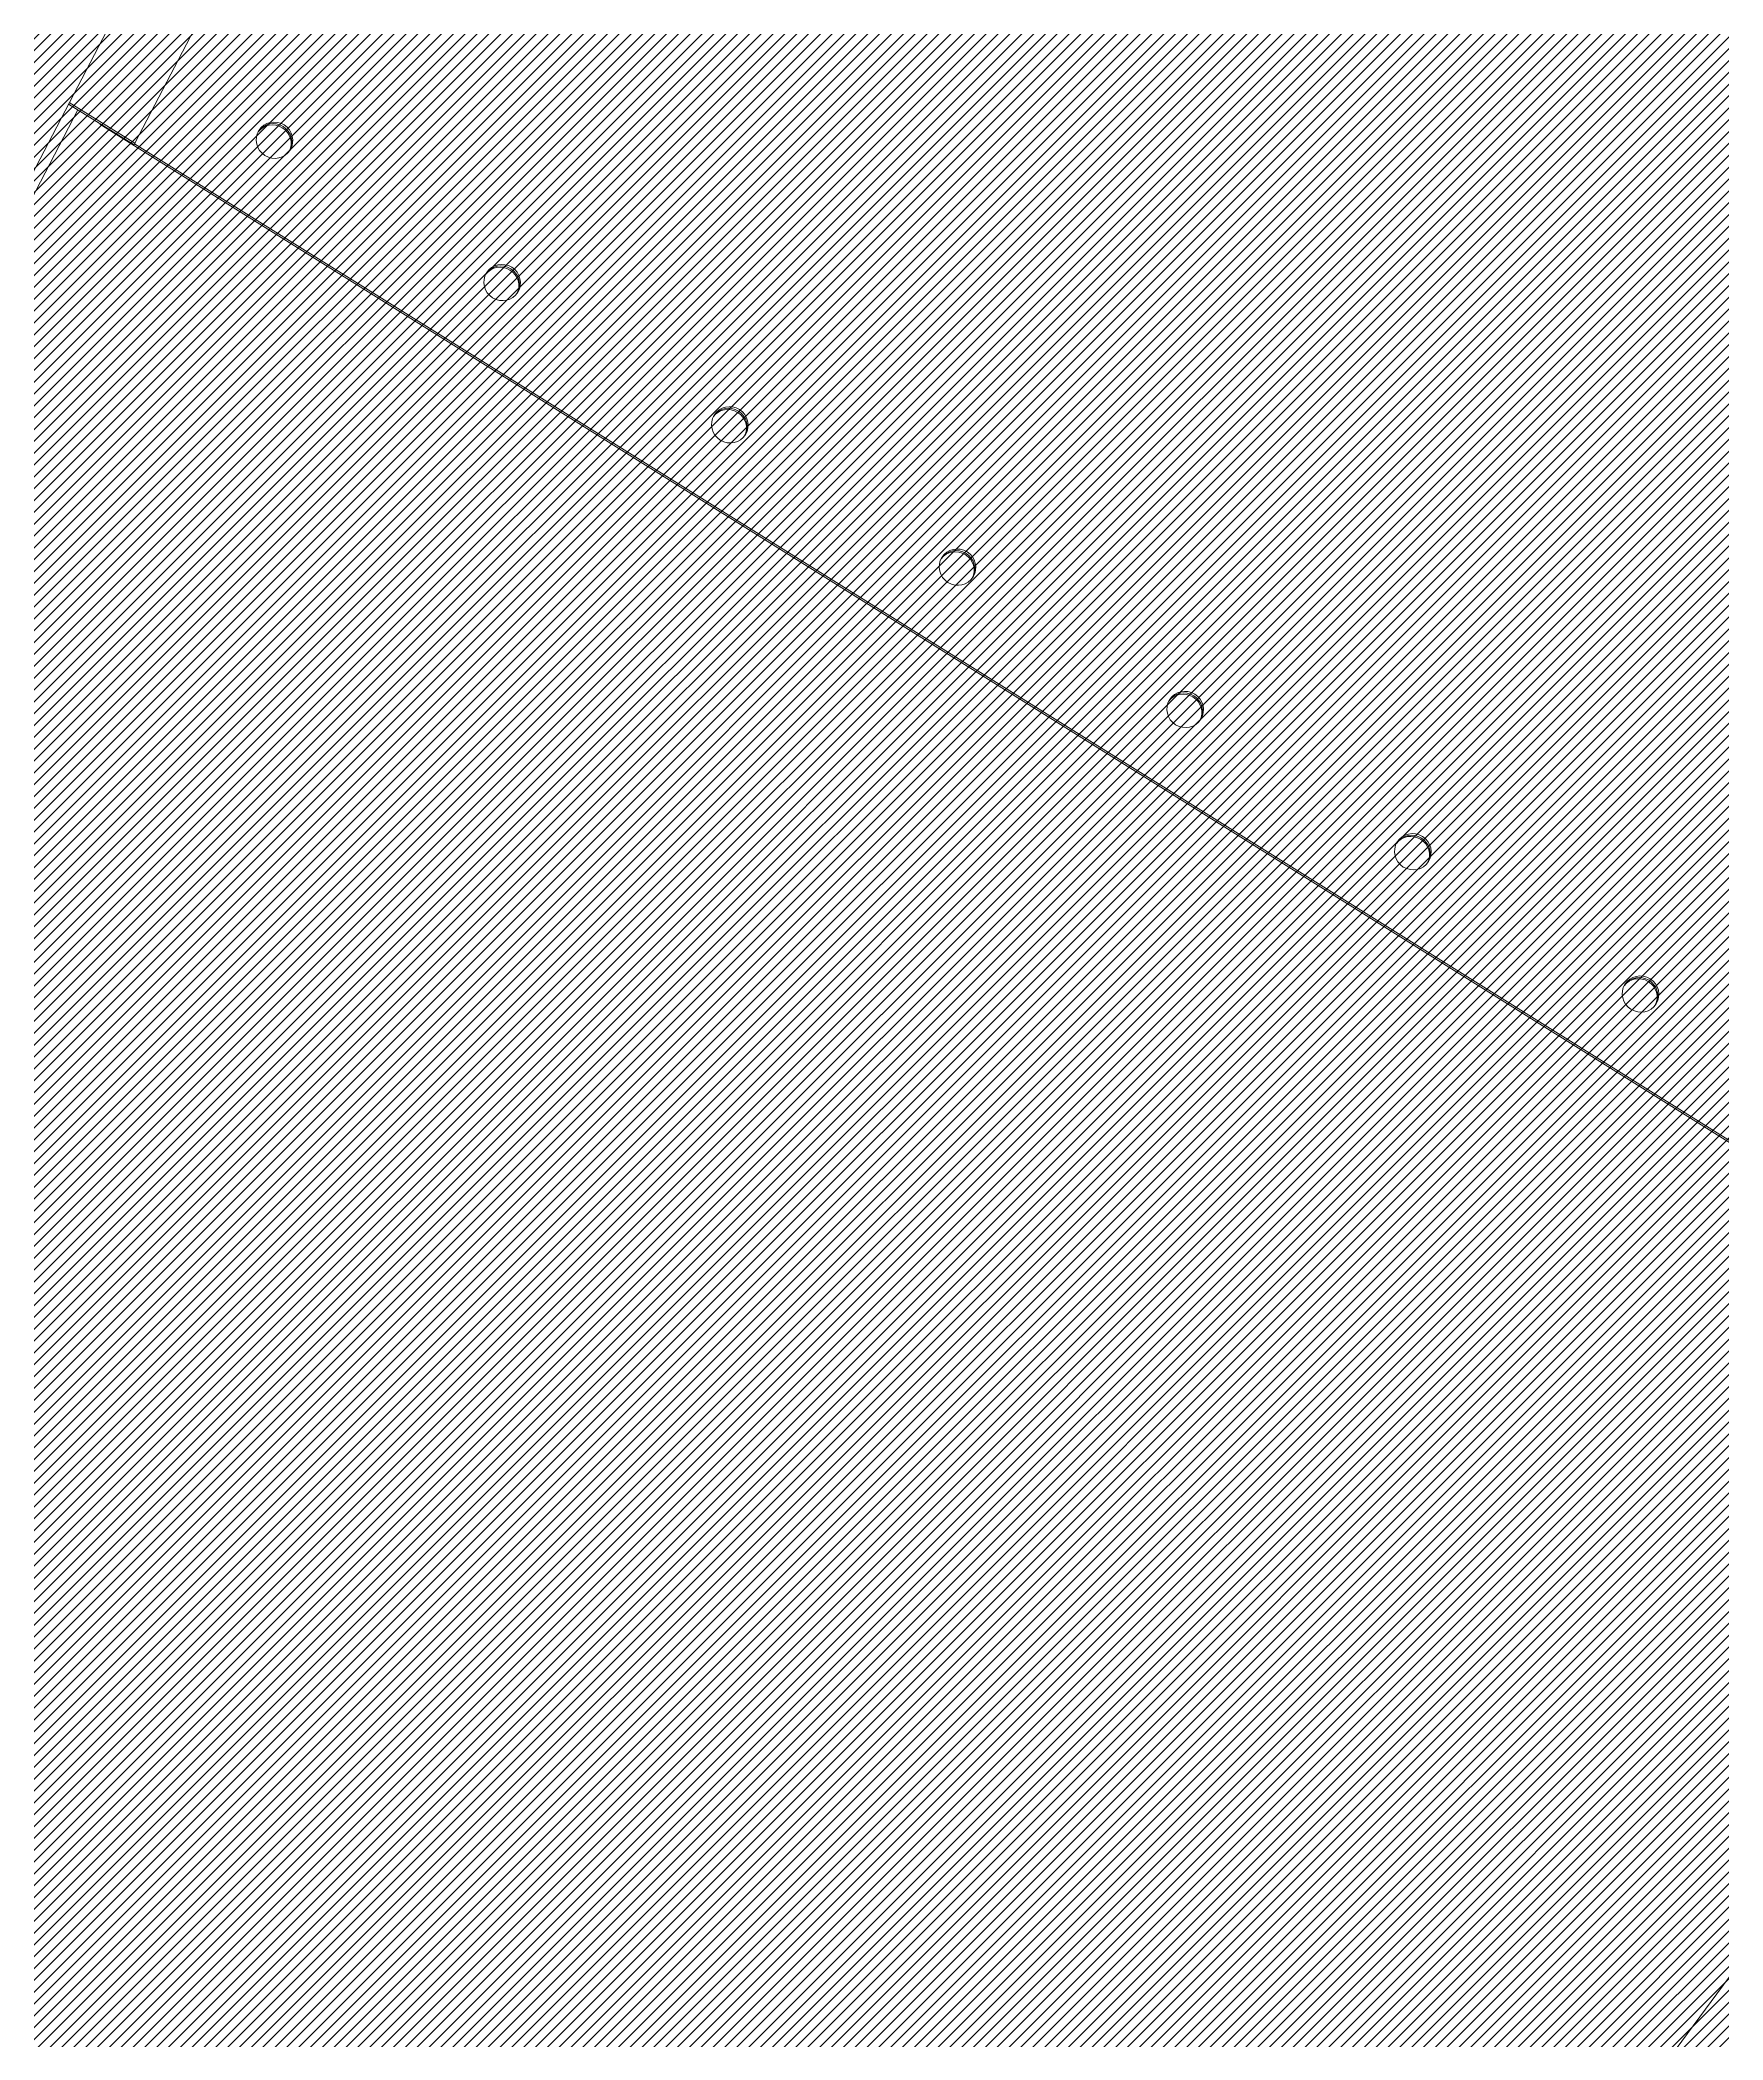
# Model space of a CAD drawing. Header units: millimetres. Extents: x -272986 to 200319, y -34579 to 49604.
# Drawn here: x 10936 to 11574, y 43704 to 44462 of the extents above; entities that cross this region are included whole.
import ezdxf

# ---------------------------------------------------------------- set-up
doc = ezdxf.new("R2010")
doc.units = ezdxf.units.MM
doc.linetypes.add('HIDDEN2', pattern=[4.762499999999999, 3.175, -1.5875])
doc.layers.get('Defpoints').update_dxf_attribs({"color": 9})
for name, color, linetype in [('X 0001 M', 7, 'Continuous'), ('X 1001 M', 8, 'HIDDEN2'), ('X 3001 D', 5, 'Continuous')]:
    doc.layers.add(name, color=color, linetype=linetype)
doc.layers.add('X 5999 H', color=7, linetype='Continuous', true_color=0xffffff)
doc.styles.add('BIT STD. 2.5', font='isocpeur.ttf', dxfattribs={"height": 2.5})
doc.dimstyles.new('BIT STD. 2.5', dxfattribs={"dimtxt": 2.5, "dimasz": 2.5, "dimexe": 1, "dimexo": 0.75, "dimgap": 1, "dimtad": 1, "dimdec": 0, "dimdsep": 46, "dimtxsty": 'BIT STD. 2.5', "dimcen": 0, "dimadec": 0, "dimazin": 0, "dimtfac": 1, "dimtdec": 0, "dimtmove": 0, "dimatfit": 3, "dimfxl": 1, "dimtfill": 1, "dimlwd": -1, "dimlwe": -1, "dimarcsym": 0})

# ---------------------------------------------------------------- blocks, each defined once
blk = doc.blocks.new('*D16')
at = {"layer": 'Defpoints', "color": 0, "transparency": 16777216}
for p in [(15597.00000000011, 48479.14825256646), (7.275957614183426e-12, 38448.14533683307), (15597.00000000011, 38448.14533683307)]:
    blk.add_point(p, dxfattribs=at)
at = {"layer": 'X 3001 D', "color": 0, "transparency": 16777216}
for p, q in [((7.278713069481507e-12, 38493.14533683307), (7.8938533352304e-12, 48539.14825256646)), ((15597.00000000011, 38493.14533683307), (15597.00000000011, 48539.14825256646)), ((150.0000000000079, 48479.14825256646), (15447.00000000011, 48479.14825256646))]:
    blk.add_line(p, q, dxfattribs=at)
for points in [[(150.0000000000079, 48504.14825256646), (150.0000000000079, 48454.14825256646), (7.89017939483296e-12, 48479.14825256646)], [(15447.00000000011, 48504.14825256646), (15447.00000000011, 48454.14825256646), (15597.00000000011, 48479.14825256646)]]:
    blk.add_solid(points, dxfattribs=at)
at = {"layer": 'X 3001 D', "color": 0, "transparency": 16777216, "insert": (7798.500000000058, 48629.14825256646), "char_height": 150, "attachment_point": 5, "style": 'BIT STD. 2.5', "bg_fill": 3, "box_fill_scale": 1.1, "bg_fill_color": 256, "bg_fill_true_color": 13158600, "bg_fill_transparency": 0}
blk.add_mtext('INTERNAL TANK DIAMETER - %%C15597mm (20 PLATES ROUND)', dxfattribs=at)
blk = doc.blocks.new('A$C89218876')
at = {"layer": 'X 1001 M', "linetype": 'Continuous', "lineweight": 0}
for p, q in [((-4559.100841321972, 3756.873660531822), (-5985.774292839589, 4975.367899936566)), ((-5208.266661428344, 4311.313649147769), (-5747.611185384038, 3568.969597470018)), ((-5739.279415190023, 3581.585424107885), (-5208.78141059932, 4311.75328647256)), ((-5015.691675731428, 3103.937407824226), (-6622.47368087916, 4088.574686947866)), ((-5739.488203047247, 3581.673157138363), (-5818.033895320263, 3629.804697163654)), ((-5756.578428004996, 3557.953393539863), (-5739.488203047244, 3581.673157138364)), ((-5738.886904476116, 3581.366780213626), (-5756.008167996635, 3557.603937757294)), ((-5739.488203047247, 3581.673157138363), (-5738.886904476116, 3581.366780213626)), ((-5739.065138682872, 3581.47599927591), (-5738.886904476116, 3581.366780213627)), ((-5747.611185384038, 3568.969597470018), (-5747.755447887423, 3569.058004074097)), ((-5747.747688806496, 3569.068773011649), (-5747.611185384041, 3568.969597470018)), ((-5020.258793273792, 3111.687096514291), (-5753.539743950776, 3561.02989821083))]:
    blk.add_line(p, q, dxfattribs=at)
at = {"layer": 'X 1001 M', "linetype": 'Continuous', "lineweight": 0, "extrusion": (0, 0, -1)}
for centre, major_axis, ratio, start_param, end_param in [((-5377.789476641905, 4128.864560952376), (4.114496766047314, 5.663118960624629), 0.9743700647852351, -3.141592653589814, 3.141592653589773), ((-5377.243508985008, 4128.467892201015), (-4.114496766047353, -5.663118960624673), 0.9743700647852345, 0.04949199158389685, 3.092100731411801), ((-5437.639271228472, 4046.488385739508), (4.114496766047314, 5.663118960624629), 0.9743700647852351, -3.141592653589774, 3.141592653589812), ((-5437.093303571579, 4046.091716988148), (-4.114496766047299, -5.663118960624615), 0.9743700647852344, 0.0494919915834611, 3.092100731411103), ((-5497.489065815043, 3964.11221052664), (4.114496766047314, 5.663118960624629), 0.9743700647852351, -3.141592653589774, 3.141592653589812), ((-5496.943098158146, 3963.715541775282), (-4.114496766047292, -5.66311896062462), 0.9743700647852342, 0.04949199158346242, 3.092100731411116), ((-5557.338860401611, 3881.736035313773), (4.114496766047314, 5.663118960624629), 0.9743700647852351, -3.141592653589774, 3.141592653589812), ((-5556.792892744717, 3881.339366562414), (-4.114496766047329, -5.663118960624653), 0.9743700647852344, 0.04949199158294038, 3.092100731410841), ((-5617.188654988182, 3799.359860100906), (4.114496766047314, 5.663118960624629), 0.9743700647852351, -3.141592653589774, 3.141592653589812), ((-5616.642687331285, 3798.963191349546), (-4.114496766047293, -5.66311896062462), 0.9743700647852342, 0.04949199158346243, 3.092100731411367), ((-5677.038449574749, 3716.983684888038), (4.114496766047314, 5.663118960624629), 0.9743700647852351, -3.141592653589774, 3.141592653589812), ((-5676.492481917856, 3716.58701613668), (-4.114496766047336, -5.663118960624668), 0.9743700647852346, 0.04949199158398216, 3.092100731411636), ((-5736.88824416132, 3634.607509675172), (4.114496766047314, 5.663118960624629), 0.9743700647852351, -3.141592653589774, 3.141592653589812), ((-5736.342276504423, 3634.210840923811), (-4.11449676604729, -5.663118960624625), 0.9743700647852346, 0.04949199158346338, 3.092100731411361)]:
    blk.add_ellipse(centre, major_axis=major_axis, ratio=ratio, start_param=start_param, end_param=end_param, dxfattribs=at)
at = {"layer": 'X 1001 M', "linetype": 'Continuous', "lineweight": 0}
for centre, major_axis, ratio, start_param, end_param in [((-5377.243508964304, 4128.467892215682), (4.114496766047254, 5.663118960624831), 0.9743700647852347, 0.04949195747746715, 3.092100696111315), ((-5376.788535920343, 4128.137334920439), (4.114496766047308, 5.663118960624637), 0.9743700647852345, 0.09082301077342565, 3.050769604958366), ((-5437.093303550875, 4046.091717002815), (4.114496766047392, 5.663118960624648), 0.974370064785235, 0.04949195747857211, 3.09210069611245), ((-5436.63833050691, 4045.761159707572), (4.114496766047301, 5.66311896062464), 0.9743700647852346, 0.09082301077375594, 3.050769604958697), ((-5496.943098137443, 3963.715541789947), (4.114496766047298, 5.663118960624705), 0.9743700647852349, 0.04949195747855635, 3.092100696112303), ((-5496.488125093481, 3963.384984494704), (4.114496766047307, 5.663118960624619), 0.9743700647852341, 0.0908230107739073, 3.050769604958997), ((-5556.79289272401, 3881.33936657708), (4.114496766047371, 5.663118960624645), 0.9743700647852345, 0.04949195747856986, 3.092100696112449), ((-5556.337919680049, 3881.008809281836), (4.114496766047315, 5.663118960624629), 0.9743700647852345, 0.0908230107739414, 3.050769604959001), ((-5616.642687310581, 3798.963191364213), (4.114496766047284, 5.663118960624788), 0.974370064785234, 0.049491957478436, 3.092100696112416), ((-5616.18771426662, 3798.632634068969), (4.114496766047339, 5.663118960624687), 0.9743700647852341, 0.0908230107737565, 3.050769604958553), ((-5676.492481897149, 3716.587016151345), (4.114496766047228, 5.66311896062478), 0.9743700647852347, 0.04949195747857791, 3.09210069611226), ((-5676.037508853187, 3716.256458856101), (4.114496766047288, 5.663118960624575), 0.9743700647852341, 0.0908230107737257, 3.050769604958683), ((-5736.34227648372, 3634.210840938478), (4.114496766047367, 5.663118960624596), 0.9743700647852351, 0.0494919574785738, 3.092100696112452), ((-5735.887303439758, 3633.880283643235), (4.114496766047333, 5.663118960624682), 0.9743700647852342, 0.09082301077375578, 3.050769604958712)]:
    blk.add_ellipse(centre, major_axis=major_axis, ratio=ratio, start_param=start_param, end_param=end_param, dxfattribs=at)
blk = doc.blocks.new('*D199')
at = {"layer": 'Defpoints', "color": 0, "transparency": 16777216}
for p in [(7798.500000000004, 48049.6266134193), (13298.73009767515, 32947.91523915234), (13433.78749288179, 32812.85784394571), (7798.500000000005, 28976.69833391263), (10442.97395414159, 28578.83418067859)]:
    blk.add_point(p, dxfattribs=at)
at = {"layer": 'X 3001 D', "color": 0, "transparency": 16777216}
for p, q in [((13465.60729803519, 32781.03803879231), (15065.76360887852, 31180.88172794907)), ((7798.500000000009, 28931.69833391263), (7798.500000000005, 28170.68257981101))]:
    blk.add_line(p, q, dxfattribs=at)
blk.add_arc((7798.500000000004, 38448.14533682715), 10217.46275701613, 270.8411524771072, 314.1588475228945, dxfattribs=at)
for points in [[(14898.9480455206, 31135.83049339961), (14934.04291065631, 31100.21658542665), (15023.33720200733, 31223.30813482026)], [(7948.679468218535, 28206.78430946359), (7948.312449508589, 28256.78296241811), (7798.500000000002, 28230.68257981101)]]:
    blk.add_solid(points, dxfattribs=at)
at = {"layer": 'X 3001 D', "color": 0, "transparency": 16777216, "insert": (14404.54209814488, 30831.3797954061), "char_height": 150, "attachment_point": 5, "rotation": 40.93519081505226, "style": 'BIT STD. 2.5', "bg_fill": 3, "box_fill_scale": 1.1, "bg_fill_color": 256, "bg_fill_true_color": 13158600, "bg_fill_transparency": 0}
blk.add_mtext('45° - {\\C7;D02}', dxfattribs=at)
blk = doc.blocks.new('*D202')
at = {"layer": 'Defpoints', "color": 0, "transparency": 16777216}
for p in [(14700.28945546009, 42432.89533683308), (18343.0225059792, 40307.42915332483), (-1697.652812223388, 38448.14533683309), (7798.500000000009, 38448.14533683308), (18712.73677971438, 38448.14533683308)]:
    blk.add_point(p, dxfattribs=at)
at = {"layer": 'X 3001 D', "color": 0, "transparency": 16777216}
blk.add_line((14739.26059863039, 42455.39533683308), (17123.15899540705, 43831.73971793279), dxfattribs=at)
blk.add_arc((7798.500000000016, 38448.14533683308), 10707.18876219943, 0.8026791532114499, 29.19732084678845, dxfattribs=at)
for points in [[(17123.54803988475, 43658.96570784591), (17167.02336376672, 43683.66178472783), (17071.19747117998, 43801.73971793279)], [(18529.6374529174, 38598.31677290829), (18479.6386795569, 38597.96654092086), (18505.68876219944, 38448.14533683307)]]:
    blk.add_solid(points, dxfattribs=at)
at = {"layer": 'X 3001 D', "color": 0, "transparency": 16777216, "insert": (17449.47094405494, 43388.97694620522), "char_height": 150, "attachment_point": 5, "rotation": 297.11025673134304, "style": 'BIT STD. 2.5', "bg_fill": 3, "box_fill_scale": 1.1, "bg_fill_color": 256, "bg_fill_true_color": 13158600, "bg_fill_transparency": 0}
blk.add_mtext('30° {\\C7;N10}', dxfattribs=at)
blk = doc.blocks.new('*D203')
at = {"layer": 'Defpoints', "color": 0, "transparency": 16777216}
for p in [(7798.500000000007, 48049.6266134193), (11766.61084814452, 31844.09986857364), (11918.03204216807, 31592.09268216723), (9461.806005241986, 29325.73490930372), (7798.500000000006, 29039.70000823381)]:
    blk.add_point(p, dxfattribs=at)
at = {"layer": 'X 3001 D', "color": 0, "transparency": 16777216}
blk.add_line((11941.20875553902, 31553.52015363563), (12605.25120673187, 30448.36792670566), dxfattribs=at)
blk.add_arc((7798.500000000009, 38448.14533683291), 9272.807496943271, 270.9268455791341, 300.0731544208666, dxfattribs=at)
for points in [[(12432.45096789332, 30445.1173415527), (12457.85538375896, 30402.05209274899), (12574.34892223726, 30499.79796474778)], [(7948.697297671352, 29151.55188243098), (7948.292889405437, 29201.55024694378), (7798.500000000006, 29175.33783988963)]]:
    blk.add_solid(points, dxfattribs=at)
at = {"layer": 'X 3001 D', "color": 0, "transparency": 16777216, "insert": (11829.96473800879, 30247.79293383234), "char_height": 150, "attachment_point": 5, "rotation": 26.17969635787532, "style": 'BIT STD. 2.5', "bg_fill": 3, "box_fill_scale": 1.1, "bg_fill_color": 256, "bg_fill_true_color": 13158600, "bg_fill_transparency": 0}
blk.add_mtext('31.0° - {\\C7;MH02}', dxfattribs=at)
blk = doc.blocks.new('*D209')
at = {"layer": 'Defpoints', "color": 0, "transparency": 16777216}
for p in [(2783.545584809905, 44641.09828430423), (2998.773158548947, 44375.31436548595), (-1159.790471025197, 41186.96958724423), (-1697.652812223374, 38448.14533683308), (18712.73677971439, 38448.14533683306)]:
    blk.add_point(p, dxfattribs=at)
at = {"layer": 'X 3001 D', "color": 0, "transparency": 16777216}
blk.add_line((2755.226167212659, 44676.0698525698), (1865.51247487878, 45774.77476136317), dxfattribs=at)
blk.add_arc((7798.50000000016, 38448.14533683307), 9367.610497768575, 129.917465425105, 179.0825345748958, dxfattribs=at)
for points in [[(1771.571263239102, 45652.11972273444), (1803.347377874265, 45613.51559680607), (1903.271698341772, 45728.14600367576)], [(-1542.910352441482, 38597.94037141315), (-1592.908749890528, 38598.34068694729), (-1569.110497768414, 38448.14533683308)]]:
    blk.add_solid(points, dxfattribs=at)
at = {"layer": 'X 3001 D', "color": 0, "transparency": 16777216, "insert": (1329.892812668753, 45409.30954791416), "char_height": 150, "attachment_point": 5, "rotation": 42.89953277488738, "style": 'BIT STD. 2.5', "bg_fill": 3, "box_fill_scale": 1.1, "bg_fill_color": 256, "bg_fill_true_color": 13158600, "bg_fill_transparency": 0}
blk.add_mtext('51° - {\\C7;N02}', dxfattribs=at)
blk = doc.blocks.new('*D367')
at = {"layer": 'Defpoints', "color": 0, "transparency": 16777216}
for p in [(7798.500000000009, 48049.62661341929), (9661.479727957138, 47470.56462534703), (12368.45514613393, 44974.71766954121), (7798.500000030255, 38448.14533673238), (7798.500000000011, 29039.70000823381)]:
    blk.add_point(p, dxfattribs=at)
at = {"layer": 'X 3001 D', "color": 0, "transparency": 16777216}
blk.add_line((12394.26608576973, 45011.57951153421), (13117.1303001415, 46043.93659843447), dxfattribs=at)
blk.add_arc((7798.500000000009, 38448.14533668919), 9212.748953874961, 55.93288788216472, 89.06711211783517, dxfattribs=at)
for points in [[(7948.291507042128, 47634.67398511103), (7948.6985516733, 47684.67232823026), (7798.500000000024, 47660.89429056415)], [(12973.31878541598, 46100.41565395435), (12944.97434538793, 46059.22593776818), (13082.71571396044, 45994.78747577713)]]:
    blk.add_solid(points, dxfattribs=at)
at = {"layer": 'X 3001 D', "color": 0, "transparency": 16777216, "insert": (12609.81141305021, 46462.67933678869), "char_height": 150, "attachment_point": 5, "rotation": 329.0226254753644, "style": 'BIT STD. 2.5', "bg_fill": 3, "box_fill_scale": 1.1, "bg_fill_color": 256, "bg_fill_true_color": 13158600, "bg_fill_transparency": 0}
blk.add_mtext('{\\C7;N08} - 35°', dxfattribs=at)
blk = doc.blocks.new('*D368')
at = {"layer": 'Defpoints', "color": 0, "transparency": 16777216}
for p in [(7798.500000000011, 48049.6266134193), (10335.20730825332, 47913.84083295393), (13419.10516482997, 44067.48138301812), (7798.500000030248, 38448.14533673238), (7798.500000000013, 29039.70000823381)]:
    blk.add_point(p, dxfattribs=at)
at = {"layer": 'X 3001 D', "color": 0, "transparency": 16777216}
for p, q in [((7798.500000000011, 48094.6266134193), (7798.500000000015, 48307.85325048748)), ((13450.92856260212, 44099.29759514708), (14771.15348572677, 45419.2244148036))]:
    blk.add_line(p, q, dxfattribs=at)
blk.add_arc((7798.500000000013, 38448.14533670215), 9799.70791378534, 45.87054156565792, 89.12298908251194, dxfattribs=at)
for points in [[(7948.304274739658, 48221.70598925938), (7948.686939206083, 48271.704524917), (7798.500000000015, 48247.85325048749)], [(14639.40337929198, 45499.87648559462), (14604.31563808265, 45464.25555892465), (14728.72228869722, 45376.80279863165)]]:
    blk.add_solid(points, dxfattribs=at)
at = {"layer": 'X 3001 D', "color": 0, "transparency": 16777216, "insert": (14294.75234036327, 45964.67750319112), "char_height": 150, "attachment_point": 5, "rotation": 319.16439379943586, "style": 'BIT STD. 2.5', "bg_fill": 3, "box_fill_scale": 1.1, "bg_fill_color": 256, "bg_fill_true_color": 13158600, "bg_fill_transparency": 0}
blk.add_mtext('{\\C7;D01} - 45°', dxfattribs=at)

msp = doc.modelspace()

# ---------------------------------------------------------------- hatches: boundary and pattern name
at = {"layer": 'X 5999 H'}
h = msp.add_hatch(dxfattribs=at)
h.set_pattern_fill('ANSI31', color=9)
h.set_pattern_definition([(45, (25000, 0), (-2.245064030267288, 2.245064030267288), [])])
edge = h.paths.add_edge_path()
edge.add_arc((7798.495709340539, 38448.14022343156), 7825.604719989263, 2.5931019493610847, 94.99996544218982, ccw=False)
edge.add_line((15616.08719766553, 38802.19185128674), (15658.44324566444, 38804.11004727978))
edge.add_arc((7798.49570953186, 38448.14022323), 7825.604719789878, 274.9544870486653, 357.3991416812109)
edge.add_line((15616.03919657416, 38093.03029855866), (15658.3937445236, 38091.10627736974))
edge.add_arc((7798.497359975252, 38448.13677386827), 7868.001140776875, 274.9544772441851, 357.39916567125465, ccw=False)
edge.add_arc((7798.49533508634, 38448.14003367921), 7868.004563266586, 2.593102689917272, 274.9516218145841)
edge.add_arc((7798.495709750798, 38448.14022345812), 7825.604719998234, 2.599526489034937, 274.95161897712)

# ---------------------------------------------------------------- linework, layer by layer
at = {"layer": 'X 0001 M', "linetype": 'Continuous'}
for centre, radius, start, end in [((7798.49533508634, 38448.14003367921), 7868.004563266586, 2.593102689917272, 274.9516218145841), ((7798.495709750798, 38448.14022345812), 7825.604719998234, 2.599526489034937, 274.95161897712)]:
    msp.add_arc(centre, radius, start, end, dxfattribs=at)

# ---------------------------------------------------------------- block references
at = {"layer": 'X 1001 M', "rotation": 273.9910714243701}
msp.add_blockref('A$C89218876', (7798.500000130947, 38448.14533676262), dxfattribs=at)

# ---------------------------------------------------------------- next in the draw order: dimensions: what is measured, and where the dimension line sits
at = {"layer": 'X 3001 D'}
dim = msp.add_linear_dim(base=(15597.00000000011, 48479.14825256646), p1=(7.275957614183426e-12, 38448.14533683307), p2=(15597.00000000011, 38448.14533683307), text='INTERNAL TANK DIAMETER - %%C<>mm (20 PLATES ROUND)', dimstyle='BIT STD. 2.5', dxfattribs=at)
dim.commit()
dim.dimension.update_dxf_attribs({"geometry": '*D16', "text_midpoint": (7798.500000000058, 48629.14825256646)})

# ---------------------------------------------------------------- next in the draw order: linework, layer by layer
msp.add_lwpolyline([(7116.454019553887, 46243.96656621981, -0.4265715426942842), (15616.08719766553, 38802.19185128674), (15658.44324566444, 38804.11004727978)], format="xyb")
msp.add_circle((7798.500000000007, 38448.14533683308), 7798.5)

# ---------------------------------------------------------------- next in the draw order: dimensions: what is measured, and where the dimension line sits
dim = msp.add_angular_dim_2l(base=(10442.97395414159, 28578.83418067859), line1=((7798.500000000007, 28976.69833391263), (7798.500000000004, 48049.6266134193)), line2=((13298.73009767515, 32947.91523915234), (13433.78749288179, 32812.85784394571)), text='<> - {\\C7;D02}', dimstyle='BIT STD. 2.5', override={"dimscale": 0, "dimjust": 2}, dxfattribs=at)
dim.commit()
dim.dimension.update_dxf_attribs({"geometry": '*D199', "text_midpoint": (14493.0319915258, 30729.35096170292), "dimtype": 162})

# ---------------------------------------------------------------- next in the draw order: dimensions: what is measured, and where the dimension line sits
dim = msp.add_angular_dim_2l(base=(18343.0225059792, 40307.42915332483), line1=((7798.500000000007, 38448.14533683308), (14700.28945546009, 42432.89533683308)), line2=((18712.73677971438, 38448.14533683307), (-1697.652812223387, 38448.14533683308)), text='<> {\\C7;N10}', dimstyle='BIT STD. 2.5', override={"dimscale": 0, "dimjust": 1}, dxfattribs=at)
dim.commit()
dim.dimension.update_dxf_attribs({"geometry": '*D202', "text_midpoint": (17449.47094405495, 43388.97694620522)})

# ---------------------------------------------------------------- next in the draw order: dimensions: what is measured, and where the dimension line sits
dim = msp.add_angular_dim_2l(base=(9461.806005241986, 29325.73490930372), line1=((11766.61084814452, 31844.09986857365), (11918.03204216807, 31592.09268216723)), line2=((7798.500000000007, 48049.6266134193), (7798.500000000007, 29039.70000823381)), text='<> - {\\C7;MH02}', dimstyle='BIT STD. 2.5', override={"dimscale": 0, "dimjust": 1, "dimadec": 1}, dxfattribs=at)
dim.commit()
dim.dimension.update_dxf_attribs({"geometry": '*D203', "text_midpoint": (11829.96473800879, 30247.79293383234)})

# ---------------------------------------------------------------- next in the draw order: dimensions: what is measured, and where the dimension line sits
dim = msp.add_angular_dim_2l(base=(-1159.790471025197, 41186.96958724423), line1=((2998.773158548949, 44375.31436548595), (2783.545584809905, 44641.09828430424)), line2=((18712.73677971439, 38448.14533683307), (-1697.652812223375, 38448.14533683308)), text='<> - {\\C7;N02}', dimstyle='BIT STD. 2.5', override={"dimscale": 0, "dimjust": 2}, dxfattribs=at)
dim.commit()
dim.dimension.update_dxf_attribs({"geometry": '*D209', "text_midpoint": (1329.89281266875, 45409.30954791416)})

# ---------------------------------------------------------------- next in the draw order: dimensions: what is measured, and where the dimension line sits
dim = msp.add_angular_dim_2l(base=(9661.479727957138, 47470.56462534703), line1=((7798.500000030253, 38448.14533673238), (12368.45514613393, 44974.71766954122)), line2=((7798.500000000012, 48049.6266134193), (7798.500000000012, 29039.70000823381)), text='{\\C7;N08} - <>', dimstyle='BIT STD. 2.5', override={"dimscale": 0, "dimjust": 1}, dxfattribs=at)
dim.commit()
dim.dimension.update_dxf_attribs({"geometry": '*D367', "text_midpoint": (12540.29772967108, 46346.8855892871), "dimtype": 162})

# ---------------------------------------------------------------- next in the draw order: dimensions: what is measured, and where the dimension line sits
dim = msp.add_angular_dim_2l(base=(10335.20730825332, 47913.84083295393), line1=((7798.500000030253, 38448.14533673238), (13419.10516482996, 44067.48138301813)), line2=((7798.500000000012, 48049.6266134193), (7798.500000000012, 29039.70000823381)), text='{\\C7;D01} - <>', dimstyle='BIT STD. 2.5', override={"dimscale": 0, "dimjust": 1}, dxfattribs=at)
dim.commit()
dim.dimension.update_dxf_attribs({"geometry": '*D368', "text_midpoint": (14206.43991476827, 45862.49502121439), "dimtype": 162})

doc.saveas('drawing.dxf')
